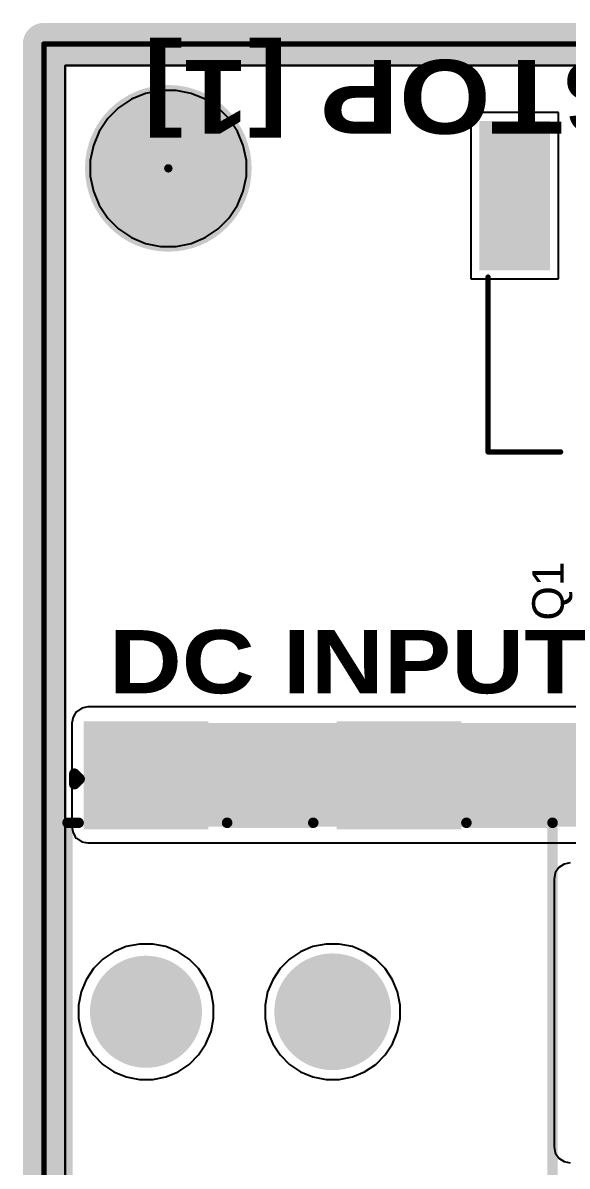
# Model space of a CAD drawing. Header units: inches. Extents: x -0.14 to 3.84, y -0.14 to 3.05.
# Drawn here: x -0.138 to 0.379, y 1.966 to 3.051 of the extents above; entities that cross this region are included whole.
import ezdxf

# ---------------------------------------------------------------- set-up
doc = ezdxf.new("R2010")
doc.units = ezdxf.units.IN
doc.header["$MEASUREMENT"] = 0
for name, color, linetype in [('Board Outline', 216, 'Continuous'), ('Bottom Layer', 5, 'Continuous'), ('Bottom Solder', 6, 'Continuous'), ('Ground Layer', 76, 'Continuous'), ('Multi-Layer', 9, 'Continuous'), ('Pad Holes', 156, 'Continuous'), ('Power Layer', 16, 'Continuous'), ('Top Layer', 1, 'Continuous'), ('Top Overlay', 2, 'Continuous'), ('Top Paste', 8, 'Continuous'), ('Top Solder', 216, 'Continuous')]:
    doc.layers.add(name, color=color, linetype=linetype)
doc.styles.add('Arial', font='', dxfattribs={"height": 0.2})
doc.styles.add('Arial Black_Bold', font='', dxfattribs={"height": 0.2})
doc.styles.get('Arial').set_extended_font_data('Arial')
doc.styles.get('Arial Black_Bold').set_extended_font_data('Arial Black', bold=True)

# ---------------------------------------------------------------- blocks, each defined once
blk = doc.blocks.new('S4B_PH_SM4_TB_LF__SN__93')
at = {"layer": 'Top Layer'}
for points in [[(-0.2402, 0.1801), (-0.1811, 0.1801), (-0.1811, 0.0463), (-0.2402, 0.0463)], [(0.1811, 0.1801), (0.2402, 0.1801), (0.2402, 0.0463), (0.1811, 0.0463)], [(-0.1378, -0.0443), (-0.0984, -0.0443), (-0.0984, -0.1821), (-0.1378, -0.1821)], [(-0.0591, -0.0443), (-0.0197, -0.0443), (-0.0197, -0.1821), (-0.0591, -0.1821)], [(0.0197, -0.0443), (0.0591, -0.0443), (0.0591, -0.1821), (0.0197, -0.1821)], [(0.0984, -0.0443), (0.1378, -0.0443), (0.1378, -0.1821), (0.0984, -0.1821)]]:
    blk.add_hatch(color=1, dxfattribs=at).paths.add_polyline_path(points)
at = {"layer": 'Top Paste'}
for points in [[(-0.2402, 0.1801), (-0.1811, 0.1801), (-0.1811, 0.0463), (-0.2402, 0.0463)], [(0.1811, 0.1801), (0.2402, 0.1801), (0.2402, 0.0463), (0.1811, 0.0463)], [(-0.1378, -0.0443), (-0.0984, -0.0443), (-0.0984, -0.1821), (-0.1378, -0.1821)], [(-0.0591, -0.0443), (-0.0197, -0.0443), (-0.0197, -0.1821), (-0.0591, -0.1821)], [(0.0197, -0.0443), (0.0591, -0.0443), (0.0591, -0.1821), (0.0197, -0.1821)], [(0.0984, -0.0443), (0.1378, -0.0443), (0.1378, -0.1821), (0.0984, -0.1821)]]:
    blk.add_hatch(color=8, dxfattribs=at).paths.add_polyline_path(points)
at = {"layer": 'Top Solder'}
for points in [[(-0.2442, 0.1841), (-0.1771, 0.1841), (-0.1771, 0.0423), (-0.2442, 0.0423)], [(0.1771, 0.1841), (0.2442, 0.1841), (0.2442, 0.0423), (0.1771, 0.0423)], [(-0.1418, -0.0403), (-0.0944, -0.0403), (-0.0944, -0.1861), (-0.1418, -0.1861)], [(-0.0631, -0.0403), (-0.0157, -0.0403), (-0.0157, -0.1861), (-0.0631, -0.1861)], [(0.0157, -0.0403), (0.0631, -0.0403), (0.0631, -0.1861), (0.0157, -0.1861)], [(0.0944, -0.0403), (0.1418, -0.0403), (0.1418, -0.1861), (0.0944, -0.1861)]]:
    blk.add_hatch(color=216, dxfattribs=at).paths.add_polyline_path(points)
at = {"layer": 'Top Overlay'}
for points in [[(-0.131, 0.171, 0.005, 0.005, 0), (0.138, 0.171, 0.005, 0.005, 0)], [(-0.236, -0.13, 0.005, 0.005, 0), (-0.236, 0.036, 0.005, 0.005, 0)], [(0.236, -0.13, 0.005, 0.005, 0), (0.236, 0.036, 0.005, 0.005, 0)], [(-0.236, -0.13, 0.005, 0.005, 0), (-0.167, -0.13, 0.005, 0.005, 0)], [(0.167, -0.13, 0.005, 0.005, 0), (0.236, -0.13, 0.005, 0.005, 0)], [(0.154, -0.148, 0.01, 0.01, 0), (0.159, -0.143, 0.01, 0.01, 0)], [(0.159, -0.153, 0.01, 0.01, 0), (0.159, -0.143, 0.01, 0.01, 0)], [(0.154, -0.148, 0.01, 0.01, 0), (0.159, -0.153, 0.01, 0.01, 0)]]:
    blk.add_lwpolyline(points, format="xyseb", dxfattribs=at)
for points in [[(-0.1323, 0.171, 0.0025, 0.0025, 1), (-0.1298, 0.171, 0.0025, 0.0025, 1)], [(0.1368, 0.171, 0.0025, 0.0025, 1), (0.1393, 0.171, 0.0025, 0.0025, 1)], [(-0.2372, 0.036, 0.0025, 0.0025, 1), (-0.2347, 0.036, 0.0025, 0.0025, 1)], [(0.2347, 0.036, 0.0025, 0.0025, 1), (0.2372, 0.036, 0.0025, 0.0025, 1)], [(-0.2372, -0.13, 0.0025, 0.0025, 1), (-0.2347, -0.13, 0.0025, 0.0025, 1)], [(-0.2372, -0.13, 0.0025, 0.0025, 1), (-0.2347, -0.13, 0.0025, 0.0025, 1)], [(-0.1683, -0.13, 0.0025, 0.0025, 1), (-0.1658, -0.13, 0.0025, 0.0025, 1)], [(0.1658, -0.13, 0.0025, 0.0025, 1), (0.1683, -0.13, 0.0025, 0.0025, 1)], [(0.2347, -0.13, 0.0025, 0.0025, 1), (0.2372, -0.13, 0.0025, 0.0025, 1)], [(0.2347, -0.13, 0.0025, 0.0025, 1), (0.2372, -0.13, 0.0025, 0.0025, 1)], [(0.1565, -0.143, 0.005, 0.005, 1), (0.1615, -0.143, 0.005, 0.005, 1)], [(0.1565, -0.143, 0.005, 0.005, 1), (0.1615, -0.143, 0.005, 0.005, 1)], [(0.1515, -0.148, 0.005, 0.005, 1), (0.1565, -0.148, 0.005, 0.005, 1)], [(0.1515, -0.148, 0.005, 0.005, 1), (0.1565, -0.148, 0.005, 0.005, 1)], [(0.1565, -0.153, 0.005, 0.005, 1), (0.1615, -0.153, 0.005, 0.005, 1)], [(0.1565, -0.153, 0.005, 0.005, 1), (0.1615, -0.153, 0.005, 0.005, 1)]]:
    blk.add_lwpolyline(points, format="xyseb", close=True, dxfattribs=at)
blk = doc.blocks.new('DC_005_5A_2_5_SMT_94')
at = {"layer": 'Bottom Layer'}
h = blk.add_hatch(color=5, dxfattribs=at)
edge = h.paths.add_edge_path()
edge.add_arc((0, 0), 0.0492, 0, 360)
h = blk.add_hatch(color=5, dxfattribs=at)
edge = h.paths.add_edge_path()
edge.add_arc((0.1772, 0), 0.0492, 0, 360)
at = {"layer": 'Bottom Solder'}
h = blk.add_hatch(color=6, dxfattribs=at)
edge = h.paths.add_edge_path()
edge.add_arc((0, 0), 0.0532, 0, 360)
h = blk.add_hatch(color=6, dxfattribs=at)
edge = h.paths.add_edge_path()
edge.add_arc((0.1772, 0), 0.0532, 0, 360)
at = {"layer": 'Ground Layer'}
h = blk.add_hatch(color=76, dxfattribs=at)
edge = h.paths.add_edge_path()
edge.add_arc((0.1772, 0), 0.0554, 0, 360)
h = blk.add_hatch(color=76, dxfattribs=at)
edge = h.paths.add_edge_path()
edge.add_arc((0, 0), 0.0515, 0, 360)
at = {"layer": 'Multi-Layer'}
h = blk.add_hatch(color=9, dxfattribs=at)
edge = h.paths.add_edge_path()
edge.add_arc((0, 0), 0.0492, 0, 360)
h = blk.add_hatch(color=9, dxfattribs=at)
edge = h.paths.add_edge_path()
edge.add_arc((0.1772, 0), 0.0492, 0, 360)
at = {"layer": 'Pad Holes'}
h = blk.add_hatch(color=7, dxfattribs=at)
edge = h.paths.add_edge_path()
edge.add_arc((0.1772, 0), 0.0354, 0, 360)
h = blk.add_hatch(color=7, dxfattribs=at)
edge = h.paths.add_edge_path()
edge.add_arc((0, 0), 0.0315, 0, 360)
at = {"layer": 'Power Layer'}
h = blk.add_hatch(color=16, dxfattribs=at)
edge = h.paths.add_edge_path()
edge.add_arc((0.1772, 0), 0.0554, 0, 360)
h = blk.add_hatch(color=16, dxfattribs=at)
edge = h.paths.add_edge_path()
edge.add_arc((0, 0), 0.0515, 0, 360)
at = {"layer": 'Top Layer'}
for points in [[(-0.0551, 0.2717), (0.0551, 0.2717), (0.0551, 0.1772), (-0.0551, 0.1772)], [(0.185, 0.2717), (0.2953, 0.2717), (0.2953, 0.1772), (0.185, 0.1772)], [(-0.0551, -0.1772), (0.0551, -0.1772), (0.0551, -0.2717), (-0.0551, -0.2717)], [(0.185, -0.1772), (0.2953, -0.1772), (0.2953, -0.2717), (0.185, -0.2717)]]:
    blk.add_hatch(color=1, dxfattribs=at).paths.add_polyline_path(points)
h = blk.add_hatch(color=1, dxfattribs=at)
edge = h.paths.add_edge_path()
edge.add_arc((0, 0), 0.0492, 0, 360)
h = blk.add_hatch(color=1, dxfattribs=at)
edge = h.paths.add_edge_path()
edge.add_arc((0.1772, 0), 0.0492, 0, 360)
at = {"layer": 'Top Paste'}
for points in [[(-0.0551, 0.2717), (0.0551, 0.2717), (0.0551, 0.1772), (-0.0551, 0.1772)], [(0.185, 0.2717), (0.2953, 0.2717), (0.2953, 0.1772), (0.185, 0.1772)], [(-0.0551, -0.1772), (0.0551, -0.1772), (0.0551, -0.2717), (-0.0551, -0.2717)], [(0.185, -0.1772), (0.2953, -0.1772), (0.2953, -0.2717), (0.185, -0.2717)]]:
    blk.add_hatch(color=8, dxfattribs=at).paths.add_polyline_path(points)
at = {"layer": 'Top Solder'}
for points in [[(-0.0591, 0.2757), (0.0591, 0.2757), (0.0591, 0.1732), (-0.0591, 0.1732)], [(0.181, 0.2757), (0.2993, 0.2757), (0.2993, 0.1732), (0.181, 0.1732)], [(-0.0591, -0.1732), (0.0591, -0.1732), (0.0591, -0.2757), (-0.0591, -0.2757)], [(0.181, -0.1732), (0.2993, -0.1732), (0.2993, -0.2757), (0.181, -0.2757)]]:
    blk.add_hatch(color=216, dxfattribs=at).paths.add_polyline_path(points)
h = blk.add_hatch(color=216, dxfattribs=at)
edge = h.paths.add_edge_path()
edge.add_arc((0, 0), 0.0532, 0, 360)
h = blk.add_hatch(color=216, dxfattribs=at)
edge = h.paths.add_edge_path()
edge.add_arc((0.1772, 0), 0.0532, 0, 360)
at = {"layer": 'Top Overlay'}
for points in [[(-0.068, 0.216, 0.01, 0.01, 0), (-0.068, 0.226, 0.01, 0.01, 0)], [(-0.068, 0.226, 0.01, 0.01, 0), (-0.063, 0.221, 0.01, 0.01, 0)], [(-0.068, 0.216, 0.01, 0.01, 0), (-0.063, 0.221, 0.01, 0.01, 0)], [(-0.0745, -0.1794, 0.01, 0.01, 0), (-0.0745, 0.1794, 0.01, 0.01, 0)], [(-0.0745, 0.1794, 0.01, 0.01, 0), (-0.064, 0.1794, 0.01, 0.01, 0)], [(0.077, 0.1794, 0.01, 0.01, 0), (0.1588, 0.1794, 0.01, 0.01, 0)], [(0.3042, 0.1794, 0.01, 0.01, 0), (0.386, 0.1794, 0.01, 0.01, 0)], [(0.386, -0.1794, 0.01, 0.01, 0), (0.386, 0.1794, 0.01, 0.01, 0)], [(-0.0745, -0.1794, 0.01, 0.01, 0), (-0.064, -0.1794, 0.01, 0.01, 0)], [(0.077, -0.1794, 0.01, 0.01, 0), (0.1588, -0.1794, 0.01, 0.01, 0)], [(0.3042, -0.1794, 0.01, 0.01, 0), (0.386, -0.1794, 0.01, 0.01, 0)]]:
    blk.add_lwpolyline(points, format="xyseb", dxfattribs=at)
for points in [[(-0.0705, 0.226, 0.005, 0.005, 1), (-0.0655, 0.226, 0.005, 0.005, 1)], [(-0.0705, 0.226, 0.005, 0.005, 1), (-0.0655, 0.226, 0.005, 0.005, 1)], [(-0.0705, 0.216, 0.005, 0.005, 1), (-0.0655, 0.216, 0.005, 0.005, 1)], [(-0.0705, 0.216, 0.005, 0.005, 1), (-0.0655, 0.216, 0.005, 0.005, 1)], [(-0.0655, 0.221, 0.005, 0.005, 1), (-0.0605, 0.221, 0.005, 0.005, 1)], [(-0.0655, 0.221, 0.005, 0.005, 1), (-0.0605, 0.221, 0.005, 0.005, 1)], [(-0.077, 0.1794, 0.005, 0.005, 1), (-0.072, 0.1794, 0.005, 0.005, 1)], [(-0.077, 0.1794, 0.005, 0.005, 1), (-0.072, 0.1794, 0.005, 0.005, 1)], [(-0.0665, 0.1794, 0.005, 0.005, 1), (-0.0615, 0.1794, 0.005, 0.005, 1)], [(0.0745, 0.1794, 0.005, 0.005, 1), (0.0795, 0.1794, 0.005, 0.005, 1)], [(0.1563, 0.1794, 0.005, 0.005, 1), (0.1613, 0.1794, 0.005, 0.005, 1)], [(0.3017, 0.1794, 0.005, 0.005, 1), (0.3067, 0.1794, 0.005, 0.005, 1)], [(0.3835, 0.1794, 0.005, 0.005, 1), (0.3885, 0.1794, 0.005, 0.005, 1)], [(0.3835, 0.1794, 0.005, 0.005, 1), (0.3885, 0.1794, 0.005, 0.005, 1)], [(-0.077, -0.1794, 0.005, 0.005, 1), (-0.072, -0.1794, 0.005, 0.005, 1)], [(-0.077, -0.1794, 0.005, 0.005, 1), (-0.072, -0.1794, 0.005, 0.005, 1)], [(-0.0665, -0.1794, 0.005, 0.005, 1), (-0.0615, -0.1794, 0.005, 0.005, 1)], [(0.0745, -0.1794, 0.005, 0.005, 1), (0.0795, -0.1794, 0.005, 0.005, 1)], [(0.1563, -0.1794, 0.005, 0.005, 1), (0.1613, -0.1794, 0.005, 0.005, 1)], [(0.3017, -0.1794, 0.005, 0.005, 1), (0.3067, -0.1794, 0.005, 0.005, 1)], [(0.3835, -0.1794, 0.005, 0.005, 1), (0.3885, -0.1794, 0.005, 0.005, 1)], [(0.3835, -0.1794, 0.005, 0.005, 1), (0.3885, -0.1794, 0.005, 0.005, 1)]]:
    blk.add_lwpolyline(points, format="xyseb", close=True, dxfattribs=at)

msp = doc.modelspace()

# ---------------------------------------------------------------- hatches: boundary and pattern name
at = {"layer": 'Bottom Solder'}
h = msp.add_hatch(color=6, dxfattribs=at)
edge = h.paths.add_edge_path()
edge.add_arc((0, 2.9134), 0.004, 0, 360)
at = {"layer": 'Ground Layer'}
h = msp.add_hatch(color=76, dxfattribs=at)
edge = h.paths.add_edge_path()
edge.add_arc((0, 2.9134), 0.0791, 0, 360)
at = {"layer": 'Pad Holes'}
h = msp.add_hatch(color=7, dxfattribs=at)
edge = h.paths.add_edge_path()
edge.add_arc((0, 2.9134), 0.0591, 0, 360)
at = {"layer": 'Power Layer'}
h = msp.add_hatch(color=16, dxfattribs=at)
edge = h.paths.add_edge_path()
edge.add_arc((0, 2.9134), 0.0791, 0, 360)
at = {"layer": 'Top Layer'}
msp.add_hatch(color=1, dxfattribs=at).paths.add_polyline_path([(-0.0763, 2.2884), (0.5273, 2.2884), (0.5273, 2.3868), (-0.0763, 2.3868)])
at = {"layer": 'Top Solder'}
h = msp.add_hatch(color=216, dxfattribs=at)
edge = h.paths.add_edge_path()
edge.add_arc((0, 2.9134), 0.004, 0, 360)

# ---------------------------------------------------------------- linework, layer by layer
at = {"layer": 'Board Outline'}
for points in [[(-0.1181, -0.1181, 0.005, 0.005, 0), (-0.1181, 3.0315, 0.005, 0.005, 0)], [(-0.1181, 3.0315, 0.005, 0.005, 0), (3.8189, 3.0315, 0.005, 0.005, 0)]]:
    msp.add_lwpolyline(points, format="xyseb", dxfattribs=at)
msp.add_lwpolyline([(-0.1194, 3.0315, 0.0025, 0.0025, 1), (-0.1169, 3.0315, 0.0025, 0.0025, 1)], format="xyseb", close=True, dxfattribs=at)
msp.add_lwpolyline([(-0.1194, 3.0315, 0.0025, 0.0025, 1), (-0.1169, 3.0315, 0.0025, 0.0025, 1)], format="xyseb", close=True, dxfattribs=at)
at = {"layer": 'Bottom Layer'}
for p, q in [((-0.0977, 3.0111), (3.7985, 3.0111)), ((-0.0977, -0.0977), (-0.0977, 3.0111)), ((-0.0216, 2.9846), (-0.0351, 2.979)), ((-0.0073, 2.9874), (-0.0216, 2.9846)), ((0.0073, 2.9874), (-0.0073, 2.9874)), ((0.0216, 2.9846), (0.0073, 2.9874)), ((0.0351, 2.979), (0.0216, 2.9846)), ((-0.0351, 2.979), (-0.0472, 2.9709)), ((0.0472, 2.9709), (0.0351, 2.979)), ((-0.0472, 2.9709), (-0.0575, 2.9606)), ((0.0575, 2.9606), (0.0472, 2.9709)), ((-0.0575, 2.9606), (-0.0656, 2.9485)), ((0.0656, 2.9485), (0.0575, 2.9606)), ((-0.0656, 2.9485), (-0.0712, 2.935)), ((0.0712, 2.935), (0.0656, 2.9485)), ((-0.0712, 2.935), (-0.0741, 2.9207)), ((0.0741, 2.9207), (0.0712, 2.935)), ((-0.0741, 2.9207), (-0.0741, 2.9061)), ((0.0741, 2.9061), (0.0741, 2.9207)), ((-0.0741, 2.9061), (-0.0712, 2.8918)), ((0.0712, 2.8918), (0.0741, 2.9061)), ((-0.0712, 2.8918), (-0.0656, 2.8783)), ((0.0656, 2.8783), (0.0712, 2.8918)), ((-0.0656, 2.8783), (-0.0575, 2.8662)), ((0.0575, 2.8662), (0.0656, 2.8783)), ((-0.0575, 2.8662), (-0.0472, 2.8559)), ((0.0472, 2.8559), (0.0575, 2.8662)), ((-0.0472, 2.8559), (-0.0351, 2.8478)), ((0.0351, 2.8478), (0.0472, 2.8559)), ((-0.0351, 2.8478), (-0.0216, 2.8422)), ((0.0216, 2.8422), (0.0351, 2.8478)), ((-0.0216, 2.8422), (-0.0073, 2.8393)), ((-0.0073, 2.8393), (0.0073, 2.8393)), ((0.0073, 2.8393), (0.0216, 2.8422)), ((-0.0399, 2.1746), (-0.0516, 2.1697)), ((-0.0275, 2.177), (-0.0399, 2.1746)), ((-0.0148, 2.177), (-0.0275, 2.177)), ((-0.0024, 2.1746), (-0.0148, 2.177)), ((0.0092, 2.1697), (-0.0024, 2.1746)), ((0.1373, 2.1746), (0.1256, 2.1697)), ((0.1497, 2.177), (0.1373, 2.1746)), ((0.1623, 2.177), (0.1497, 2.177)), ((0.1747, 2.1746), (0.1623, 2.177)), ((0.1864, 2.1697), (0.1747, 2.1746)), ((-0.0621, 2.1627), (-0.0711, 2.1538)), ((-0.0516, 2.1697), (-0.0621, 2.1627)), ((0.0198, 2.1627), (0.0092, 2.1697)), ((0.0287, 2.1538), (0.0198, 2.1627)), ((0.1151, 2.1627), (0.1061, 2.1538)), ((0.1256, 2.1697), (0.1151, 2.1627)), ((0.1969, 2.1627), (0.1864, 2.1697)), ((0.2059, 2.1538), (0.1969, 2.1627)), ((-0.0711, 2.1538), (-0.0781, 2.1432)), ((0.0357, 2.1432), (0.0287, 2.1538)), ((0.1061, 2.1538), (0.0991, 2.1432)), ((0.2129, 2.1432), (0.2059, 2.1538)), ((-0.0781, 2.1432), (-0.0829, 2.1316)), ((0.0406, 2.1316), (0.0357, 2.1432)), ((0.0991, 2.1432), (0.0942, 2.1316)), ((0.2177, 2.1316), (0.2129, 2.1432)), ((-0.0829, 2.1316), (-0.0854, 2.1191)), ((0.043, 2.1191), (0.0406, 2.1316)), ((0.0942, 2.1316), (0.0918, 2.1191)), ((0.2202, 2.1191), (0.2177, 2.1316)), ((-0.0854, 2.1191), (-0.0854, 2.1065)), ((0.043, 2.1065), (0.043, 2.1191)), ((0.0918, 2.1191), (0.0918, 2.1065)), ((0.2202, 2.1065), (0.2202, 2.1191)), ((-0.0854, 2.1065), (-0.0829, 2.0941)), ((0.0406, 2.0941), (0.043, 2.1065)), ((0.0918, 2.1065), (0.0942, 2.0941)), ((0.2177, 2.0941), (0.2202, 2.1065)), ((-0.0829, 2.0941), (-0.0781, 2.0824)), ((0.0357, 2.0824), (0.0406, 2.0941)), ((0.0942, 2.0941), (0.0991, 2.0824)), ((0.2129, 2.0824), (0.2177, 2.0941)), ((-0.0781, 2.0824), (-0.0711, 2.0719)), ((0.0287, 2.0719), (0.0357, 2.0824)), ((0.0991, 2.0824), (0.1061, 2.0719)), ((0.2059, 2.0719), (0.2129, 2.0824)), ((-0.0711, 2.0719), (-0.0621, 2.0629)), ((-0.0621, 2.0629), (-0.0516, 2.0559)), ((0.0092, 2.0559), (0.0198, 2.0629)), ((0.0198, 2.0629), (0.0287, 2.0719)), ((0.1061, 2.0719), (0.1151, 2.0629)), ((0.1151, 2.0629), (0.1256, 2.0559)), ((0.1864, 2.0559), (0.1969, 2.0629)), ((0.1969, 2.0629), (0.2059, 2.0719)), ((-0.0516, 2.0559), (-0.0399, 2.0511)), ((-0.0399, 2.0511), (-0.0275, 2.0486)), ((-0.0148, 2.0486), (-0.0024, 2.0511)), ((-0.0024, 2.0511), (0.0092, 2.0559)), ((0.1256, 2.0559), (0.1373, 2.0511)), ((0.1373, 2.0511), (0.1497, 2.0486)), ((0.1623, 2.0486), (0.1747, 2.0511)), ((0.1747, 2.0511), (0.1864, 2.0559)), ((-0.0275, 2.0486), (-0.0148, 2.0486)), ((0.1497, 2.0486), (0.1623, 2.0486))]:
    msp.add_line(p, q, dxfattribs=at)
at = {"layer": 'Ground Layer'}
for p, q in [((-0.098, 3.0114), (3.7988, 3.0114)), ((-0.098, -0.098), (-0.098, 3.0114))]:
    msp.add_line(p, q, dxfattribs=at)
for points in [[(-0.1181, -0.1181, 0.04, 0.04, 0), (-0.1181, 3.0315, 0.04, 0.04, 0)], [(-0.1181, 3.0315, 0.04, 0.04, 0), (3.8189, 3.0315, 0.04, 0.04, 0)]]:
    msp.add_lwpolyline(points, format="xyseb", dxfattribs=at)
msp.add_lwpolyline([(-0.1281, 3.0315, 0.02, 0.02, 1), (-0.1081, 3.0315, 0.02, 0.02, 1)], format="xyseb", close=True, dxfattribs=at)
msp.add_lwpolyline([(-0.1281, 3.0315, 0.02, 0.02, 1), (-0.1081, 3.0315, 0.02, 0.02, 1)], format="xyseb", close=True, dxfattribs=at)
at = {"layer": 'Power Layer'}
for p, q in [((-0.098, 3.0114), (3.7988, 3.0114)), ((-0.098, -0.098), (-0.098, 3.0114))]:
    msp.add_line(p, q, dxfattribs=at)
for points in [[(-0.1181, -0.1181, 0.04, 0.04, 0), (-0.1181, 3.0315, 0.04, 0.04, 0)], [(-0.1181, 3.0315, 0.04, 0.04, 0), (3.8189, 3.0315, 0.04, 0.04, 0)]]:
    msp.add_lwpolyline(points, format="xyseb", dxfattribs=at)
msp.add_lwpolyline([(-0.1281, 3.0315, 0.02, 0.02, 1), (-0.1081, 3.0315, 0.02, 0.02, 1)], format="xyseb", close=True, dxfattribs=at)
msp.add_lwpolyline([(-0.1281, 3.0315, 0.02, 0.02, 1), (-0.1081, 3.0315, 0.02, 0.02, 1)], format="xyseb", close=True, dxfattribs=at)
at = {"layer": 'Top Layer'}
for p, q in [((-0.0977, 3.0111), (3.7985, 3.0111)), ((-0.0977, -0.0977), (-0.0977, 3.0111)), ((-0.0216, 2.9846), (-0.0351, 2.979)), ((-0.0073, 2.9874), (-0.0216, 2.9846)), ((0.0073, 2.9874), (-0.0073, 2.9874)), ((0.0216, 2.9846), (0.0073, 2.9874)), ((0.0351, 2.979), (0.0216, 2.9846)), ((-0.0351, 2.979), (-0.0472, 2.9709)), ((0.0472, 2.9709), (0.0351, 2.979)), ((-0.0472, 2.9709), (-0.0575, 2.9606)), ((0.0575, 2.9606), (0.0472, 2.9709)), ((0.3704, 2.9663), (0.2873, 2.9663)), ((0.2873, 2.9663), (0.2873, 2.8085)), ((0.3704, 2.8085), (0.3704, 2.9663)), ((-0.0575, 2.9606), (-0.0656, 2.9485)), ((0.0656, 2.9485), (0.0575, 2.9606)), ((-0.0656, 2.9485), (-0.0712, 2.935)), ((0.0712, 2.935), (0.0656, 2.9485)), ((-0.0712, 2.935), (-0.0741, 2.9207)), ((0.0741, 2.9207), (0.0712, 2.935)), ((-0.0741, 2.9207), (-0.0741, 2.9061)), ((0.0741, 2.9061), (0.0741, 2.9207)), ((-0.0741, 2.9061), (-0.0712, 2.8918)), ((0.0712, 2.8918), (0.0741, 2.9061)), ((-0.0712, 2.8918), (-0.0656, 2.8783)), ((0.0656, 2.8783), (0.0712, 2.8918)), ((-0.0656, 2.8783), (-0.0575, 2.8662)), ((0.0575, 2.8662), (0.0656, 2.8783)), ((-0.0575, 2.8662), (-0.0472, 2.8559)), ((0.0472, 2.8559), (0.0575, 2.8662)), ((-0.0472, 2.8559), (-0.0351, 2.8478)), ((0.0351, 2.8478), (0.0472, 2.8559)), ((-0.0351, 2.8478), (-0.0216, 2.8422)), ((0.0216, 2.8422), (0.0351, 2.8478)), ((-0.0216, 2.8422), (-0.0073, 2.8393)), ((-0.0073, 2.8393), (0.0073, 2.8393)), ((0.0073, 2.8393), (0.0216, 2.8422)), ((0.2873, 2.8085), (0.3704, 2.8085)), ((-0.0821, 2.4009), (-0.0871, 2.3976)), ((-0.0763, 2.4021), (-0.0821, 2.4009)), ((0.5273, 2.4021), (-0.0763, 2.4021)), ((-0.0904, 2.3926), (-0.0916, 2.3868)), ((-0.0883, 2.3958), (-0.0904, 2.3926)), ((-0.0879, 2.3965), (-0.0883, 2.3965)), ((-0.0883, 2.3965), (-0.0883, 2.3958)), ((-0.0871, 2.3976), (-0.0879, 2.3965)), ((-0.0916, 2.3868), (-0.0916, 2.2884)), ((-0.0916, 2.2884), (-0.0904, 2.2825)), ((-0.0904, 2.2825), (-0.0883, 2.2793)), ((-0.0883, 2.2793), (-0.0883, 2.278)), ((-0.0883, 2.278), (-0.0874, 2.278)), ((-0.0874, 2.278), (-0.0871, 2.2775)), ((-0.0871, 2.2775), (-0.0821, 2.2742)), ((-0.0821, 2.2742), (-0.0763, 2.2731)), ((-0.0763, 2.2731), (0.5273, 2.2731)), ((0.3708, 2.2497), (0.3674, 2.2447)), ((0.3757, 2.253), (0.3708, 2.2497)), ((0.3816, 2.2541), (0.3757, 2.253)), ((0.3674, 2.2447), (0.3663, 2.2388)), ((0.3663, 2.2388), (0.3663, 1.9847)), ((-0.0399, 2.1746), (-0.0516, 2.1697)), ((-0.0275, 2.177), (-0.0399, 2.1746)), ((-0.0148, 2.177), (-0.0275, 2.177)), ((-0.0024, 2.1746), (-0.0148, 2.177)), ((0.0092, 2.1697), (-0.0024, 2.1746)), ((0.1373, 2.1746), (0.1256, 2.1697)), ((0.1497, 2.177), (0.1373, 2.1746)), ((0.1623, 2.177), (0.1497, 2.177)), ((0.1747, 2.1746), (0.1623, 2.177)), ((0.1864, 2.1697), (0.1747, 2.1746)), ((-0.0621, 2.1627), (-0.0711, 2.1538)), ((-0.0516, 2.1697), (-0.0621, 2.1627)), ((0.0198, 2.1627), (0.0092, 2.1697)), ((0.0287, 2.1538), (0.0198, 2.1627)), ((0.1151, 2.1627), (0.1061, 2.1538)), ((0.1256, 2.1697), (0.1151, 2.1627)), ((0.1969, 2.1627), (0.1864, 2.1697)), ((0.2059, 2.1538), (0.1969, 2.1627)), ((-0.0711, 2.1538), (-0.0781, 2.1432)), ((0.0357, 2.1432), (0.0287, 2.1538)), ((0.1061, 2.1538), (0.0991, 2.1432)), ((0.2129, 2.1432), (0.2059, 2.1538)), ((-0.0781, 2.1432), (-0.0829, 2.1316)), ((0.0406, 2.1316), (0.0357, 2.1432)), ((0.0991, 2.1432), (0.0942, 2.1316)), ((0.2177, 2.1316), (0.2129, 2.1432)), ((-0.0829, 2.1316), (-0.0854, 2.1191)), ((0.043, 2.1191), (0.0406, 2.1316)), ((0.0942, 2.1316), (0.0918, 2.1191)), ((0.2202, 2.1191), (0.2177, 2.1316)), ((-0.0854, 2.1191), (-0.0854, 2.1065)), ((0.043, 2.1065), (0.043, 2.1191)), ((0.0918, 2.1191), (0.0918, 2.1065)), ((0.2202, 2.1065), (0.2202, 2.1191)), ((-0.0854, 2.1065), (-0.0829, 2.0941)), ((0.0406, 2.0941), (0.043, 2.1065)), ((0.0918, 2.1065), (0.0942, 2.0941)), ((0.2177, 2.0941), (0.2202, 2.1065)), ((-0.0829, 2.0941), (-0.0781, 2.0824)), ((0.0357, 2.0824), (0.0406, 2.0941)), ((0.0942, 2.0941), (0.0991, 2.0824)), ((0.2129, 2.0824), (0.2177, 2.0941)), ((-0.0781, 2.0824), (-0.0711, 2.0719)), ((0.0287, 2.0719), (0.0357, 2.0824)), ((0.0991, 2.0824), (0.1061, 2.0719)), ((0.2059, 2.0719), (0.2129, 2.0824)), ((-0.0711, 2.0719), (-0.0621, 2.0629)), ((-0.0621, 2.0629), (-0.0516, 2.0559)), ((0.0092, 2.0559), (0.0198, 2.0629)), ((0.0198, 2.0629), (0.0287, 2.0719)), ((0.1061, 2.0719), (0.1151, 2.0629)), ((0.1151, 2.0629), (0.1256, 2.0559)), ((0.1864, 2.0559), (0.1969, 2.0629)), ((0.1969, 2.0629), (0.2059, 2.0719)), ((-0.0516, 2.0559), (-0.0399, 2.0511)), ((-0.0399, 2.0511), (-0.0275, 2.0486)), ((-0.0148, 2.0486), (-0.0024, 2.0511)), ((-0.0024, 2.0511), (0.0092, 2.0559)), ((0.1256, 2.0559), (0.1373, 2.0511)), ((0.1373, 2.0511), (0.1497, 2.0486)), ((0.1623, 2.0486), (0.1747, 2.0511)), ((0.1747, 2.0511), (0.1864, 2.0559)), ((-0.0275, 2.0486), (-0.0148, 2.0486)), ((0.1497, 2.0486), (0.1623, 2.0486)), ((0.3663, 1.9847), (0.3674, 1.9788)), ((0.3674, 1.9788), (0.3708, 1.9739)), ((0.3708, 1.9739), (0.3757, 1.9706)), ((0.3757, 1.9706), (0.3816, 1.9694))]:
    msp.add_line(p, q, dxfattribs=at)

# ---------------------------------------------------------------- block references
for name, p in [('S4B_PH_SM4_TB_LF__SN__93', (0.5395, 2.7742)), ('DC_005_5A_2_5_SMT_94', (-0.0212, 2.1128))]:
    msp.add_blockref(name, p)

# ---------------------------------------------------------------- texts
at = {"layer": 'Top Overlay'}
for s, height, rotation, style, p in [('PLAY/STOP [1]', 0.07, 180, 'Arial Black_Bold', (0.7786, 3.0163)), ('Q1', 0.03, 90, 'Arial', (0.3755, 2.4842)), ('DC INPUT', 0.06, 360, 'Arial Black_Bold', (-0.0565, 2.4151))]:
    msp.add_text(s, height=height, rotation=rotation, dxfattribs=dict(at, style=style)).set_placement(p)

doc.saveas('drawing.dxf')
